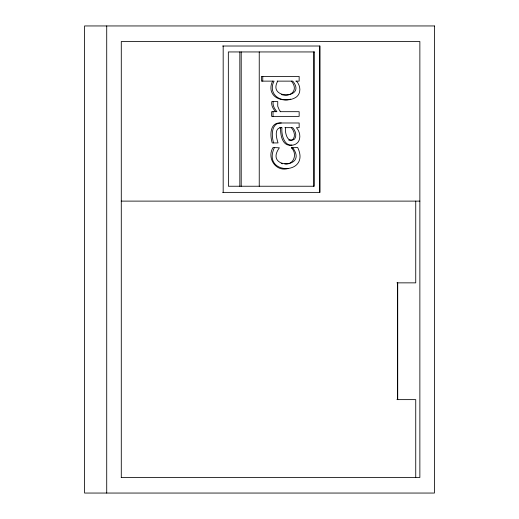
<?xml version="1.0" encoding="UTF-8"?>
<svg xmlns="http://www.w3.org/2000/svg" width="519" height="519" viewBox="0 0 519 519"><rect width="100%" height="100%" fill="white"/><g stroke="black" fill="none" stroke-linecap="round" stroke-linejoin="round"><path stroke-width="0.78" d="M273.169 101.581C272.423 105.363 274.551 108.912 276.912 111.682L271.645 111.682L271.645 116.379L299.152 116.379L299.152 111.682L280.026 111.682M277.73 81.133C267.051 100.011 307.196 98.766 292.787 81.133L277.14 81.133M274.428 147.532C261.239 175.519 311.16 175.61 297.679 147.532L291.36 147.811C297.685 153.52 293.936 165.314 284.743 163.933M290.737 99.11C283.348 101.387 273.02 98.863 271.158 90.377A12.683 11.866 -90 0 1 272.696 81.126M291.899 145.041C282.18 146.942 280.292 134.616 280.578 127.661M281.116 127.661C273.695 127.998 276.595 138.573 278.054 142.933L272.203 142.933C270.062 135.984 269.556 122.646 279.897 122.984L299.152 122.984L299.152 127.661L296.368 127.661C300.825 132.235 301.617 141.648 294.909 144.535C284.788 148.518 281.051 135.225 281.96 127.661L279.735 127.661M281.285 122.984C270.937 122.646 271.443 135.984 273.591 142.933M287.974 168.571C275.686 172.1 266.539 157.802 273.046 147.532L279.365 147.811C263.879 169.188 308.461 168.993 292.742 147.811L292.742 147.532M222.625 46.016L320.035 46.016L320.035 192.38L222.625 192.38M295.765 81.133L299.152 81.133L299.152 76.429L261.375 76.429L261.375 81.133L274.077 81.133A12.683 11.866 -90 0 0 272.546 90.377C274.94 100.491 288.836 102.327 296.394 96.982A8.966 8.382 -90 0 0 299.651 91.668C300.436 87.867 299.035 83.974 296.485 81.133M284.892 127.661L292.722 127.661C295.33 130.678 297.082 135.368 294.682 139.008C287.571 144.152 284.769 132.838 285.469 127.661M291.36 147.811L292.742 147.811M121.206 201.113L419.865 201.113M396.918 282.855L415.738 282.855L415.738 201.113M396.918 399.63L415.738 399.63L415.738 477.48M121.206 477.48L419.865 477.48L419.865 41.52L121.284 41.52L121.284 477.48M281.285 94.581C291.49 97.598 298.633 89.528 291.406 81.133M288.733 140.156L291.879 140.02L293.3 139.008C295.694 135.368 293.949 130.678 291.334 127.661M281.207 163.517L282.511 163.796M280.604 111.682L279.274 109.957L277.736 106.252L277.749 101.581L271.781 101.581C271.035 105.363 273.163 108.912 275.524 111.682M397.716 282.855L397.716 399.63M397.535 282.855L397.535 399.63M319.49 46.016L319.49 192.38M313.495 51.945L313.495 186.237M273.026 111.682L273.026 116.379M262.763 76.429L262.763 81.133M259.241 51.945L259.241 186.237M241.212 51.945L241.212 186.237M239.836 51.945L239.836 186.237M223.176 46.016L223.176 192.38M106.719 25.95L106.719 493.05M434.429 25.95L84.571 25.95L84.571 493.05L434.429 493.05L434.429 25.95M314.319 51.945L228.334 51.945L228.392 186.237L314.319 186.237L314.319 51.945"/></g></svg>
